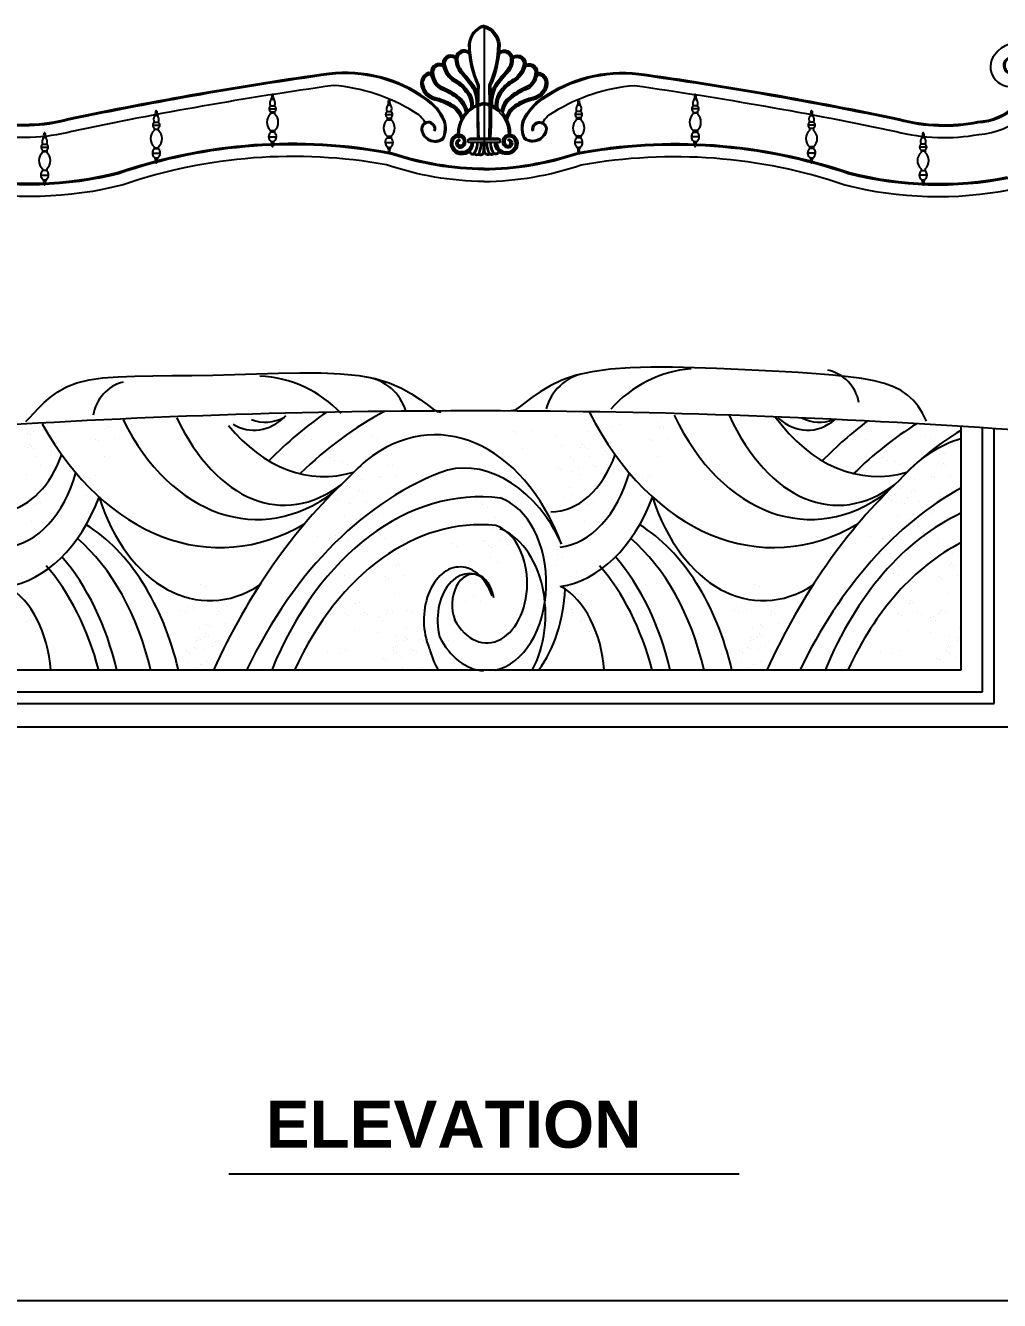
# Model space of a CAD drawing. Header units: inches. Extents: x 6.7 to 49.2, y 11 to 35.8.
# Drawn here: x 46.295 to 47.953, y 26.101 to 28.272 of the extents above; entities that cross this region are included whole.
import ezdxf

# ---------------------------------------------------------------- set-up
doc = ezdxf.new("R2010")
doc.units = ezdxf.units.IN
doc.header["$MEASUREMENT"] = 0
for name, color, linetype in [('02', 2, 'Continuous'), ('1', 1, 'Continuous'), ('4', 4, 'Continuous')]:
    doc.layers.add(name, color=color, linetype=linetype)
doc.styles.add('HT', font='swisseb.ttf')

msp = doc.modelspace()

# ---------------------------------------------------------------- linework, layer by layer
at = {"layer": '02'}
for p, q in [((47.116, 28.2185), (47.116, 28.2185)), ((46.7092, 28.13), (46.7212, 28.13)), ((46.7117, 28.1352), (46.7188, 28.1352)), ((46.7117, 28.1248), (46.7188, 28.1248)), ((46.7117, 28.1248), (46.7117, 28.1211)), ((46.7117, 28.1229), (46.7188, 28.1229)), ((46.7188, 28.1248), (46.7188, 28.1211)), ((46.9076, 28.1202), (46.9197, 28.1202)), ((46.9101, 28.1254), (46.9172, 28.1254)), ((47.2424, 28.1202), (47.2303, 28.1202)), ((47.2399, 28.1254), (47.2328, 28.1254)), ((47.2402, 28.1228), (47.2402, 28.1228)), ((47.2429, 28.1272), (47.2429, 28.1272)), ((47.4408, 28.13), (47.4288, 28.13)), ((47.4383, 28.1352), (47.4312, 28.1352)), ((47.4312, 28.1248), (47.4312, 28.1211)), ((47.4383, 28.1232), (47.4312, 28.1232)), ((47.4383, 28.1225), (47.4312, 28.1225)), ((47.4383, 28.1248), (47.4383, 28.1211)), ((46.5112, 28.1022), (46.5233, 28.1022)), ((46.5137, 28.1074), (46.5208, 28.1074)), ((46.5137, 28.097), (46.5137, 28.0933)), ((46.5208, 28.097), (46.5208, 28.0933)), ((46.9101, 28.115), (46.9101, 28.1113)), ((46.9101, 28.1138), (46.9172, 28.1138)), ((46.9101, 28.1112), (46.9172, 28.1112)), ((46.9172, 28.115), (46.9172, 28.1113)), ((46.9174, 28.1119), (46.9174, 28.1119)), ((47.2272, 28.1019), (47.2272, 28.1019)), ((47.2328, 28.115), (47.2328, 28.1113)), ((47.2399, 28.1145), (47.2328, 28.1145)), ((47.2399, 28.1126), (47.2328, 28.1126)), ((47.2399, 28.115), (47.2399, 28.1113)), ((47.6388, 28.1022), (47.6267, 28.1022)), ((47.6363, 28.1074), (47.6292, 28.1074)), ((47.6292, 28.097), (47.6292, 28.0933)), ((47.6363, 28.0963), (47.6292, 28.0963)), ((47.6363, 28.097), (47.6363, 28.0933)), ((46.3238, 28.0893), (46.3238, 28.0893)), ((46.5137, 28.0953), (46.5208, 28.0953)), ((46.7086, 28.0822), (46.7219, 28.0822)), ((46.7117, 28.0932), (46.7188, 28.0932)), ((46.7117, 28.0932), (46.7117, 28.0897)), ((46.7117, 28.0909), (46.7188, 28.0909)), ((46.7188, 28.0932), (46.7188, 28.0897)), ((46.9101, 28.0834), (46.9101, 28.0798)), ((46.9101, 28.0834), (46.9172, 28.0834)), ((46.9101, 28.0805), (46.9172, 28.0805)), ((46.9172, 28.0834), (46.9172, 28.0798)), ((46.9191, 28.0924), (46.9191, 28.0924)), ((47.0515, 28.08), (47.0481, 28.0775)), ((47.0515, 28.08), (47.0993, 28.08)), ((47.0951, 28.085), (47.0951, 28.085)), ((47.0993, 28.08), (47.1027, 28.0775)), ((47.1153, 28.0819), (47.1153, 28.0819)), ((47.1265, 28.0865), (47.1265, 28.0865)), ((47.2399, 28.0834), (47.2328, 28.0834)), ((47.2328, 28.0834), (47.2328, 28.0798)), ((47.2399, 28.0805), (47.2328, 28.0805)), ((47.2363, 28.0863), (47.2363, 28.0863)), ((47.2379, 28.0759), (47.2379, 28.0759)), ((47.2399, 28.0834), (47.2399, 28.0798)), ((47.4414, 28.0822), (47.4281, 28.0822)), ((47.4312, 28.0932), (47.4312, 28.0897)), ((47.4383, 28.0932), (47.4312, 28.0932)), ((47.4383, 28.0897), (47.4312, 28.0897)), ((47.4383, 28.0932), (47.4383, 28.0897)), ((46.3213, 28.0647), (46.3334, 28.0647)), ((46.3238, 28.0699), (46.3309, 28.0699)), ((46.3238, 28.0595), (46.3238, 28.0558)), ((46.3238, 28.0583), (46.3309, 28.0583)), ((46.3238, 28.0571), (46.3309, 28.0571)), ((46.3309, 28.0595), (46.3309, 28.0558)), ((46.3346, 28.0632), (46.3346, 28.0632)), ((46.5106, 28.0544), (46.5239, 28.0544)), ((46.5137, 28.0654), (46.5137, 28.0618)), ((46.5137, 28.0637), (46.5208, 28.0637)), ((46.5137, 28.0625), (46.5208, 28.0625)), ((46.5208, 28.0654), (46.5208, 28.0618)), ((46.907, 28.0724), (46.9203, 28.0724)), ((47.1027, 28.0724), (47.0481, 28.0724)), ((47.1112, 28.0541), (47.1112, 28.0541)), ((47.243, 28.0724), (47.2297, 28.0724)), ((47.6394, 28.0544), (47.6261, 28.0544)), ((47.6292, 28.0654), (47.6292, 28.0618)), ((47.6363, 28.0654), (47.6292, 28.0654)), ((47.6363, 28.0625), (47.6292, 28.0625)), ((47.6363, 28.0654), (47.6363, 28.0618)), ((47.8287, 28.0647), (47.8166, 28.0647)), ((47.8262, 28.0699), (47.8191, 28.0699)), ((47.8191, 28.0595), (47.8191, 28.0558)), ((47.8262, 28.0588), (47.8191, 28.0588)), ((47.8262, 28.0576), (47.8191, 28.0576)), ((47.8262, 28.0595), (47.8262, 28.0558)), ((46.32, 28.0294), (46.32, 28.0294)), ((46.3207, 28.0169), (46.334, 28.0169)), ((46.3238, 28.0279), (46.3238, 28.0243)), ((46.3238, 28.0255), (46.3309, 28.0255)), ((46.3309, 28.0279), (46.3309, 28.0243)), ((47.8293, 28.0169), (47.816, 28.0169)), ((47.8191, 28.0279), (47.8191, 28.0243)), ((47.8262, 28.0243), (47.8191, 28.0243)), ((47.8262, 28.0279), (47.8262, 28.0243)), ((46.7527, 27.6043), (46.7527, 27.6043)), ((46.7656, 27.598), (46.7656, 27.598)), ((46.773, 27.6012), (46.773, 27.6012)), ((46.7841, 27.6058), (46.7841, 27.6058)), ((46.797, 27.5995), (46.797, 27.5995)), ((47.3781, 27.6061), (47.3781, 27.6061)), ((46.2962, 27.5861), (46.2962, 27.5861)), ((46.298, 27.5772), (46.298, 27.5772)), ((46.3091, 27.5798), (46.3091, 27.5798)), ((46.3095, 27.5924), (46.3095, 27.5924)), ((46.3179, 27.5879), (46.3179, 27.5879)), ((46.3251, 27.5816), (46.3251, 27.5816)), ((46.3316, 27.5917), (46.3316, 27.5917)), ((46.3518, 27.5885), (46.3518, 27.5885)), ((46.363, 27.5932), (46.363, 27.5932)), ((46.4314, 27.5854), (46.4314, 27.5854)), ((46.4341, 27.5898), (46.4341, 27.5898)), ((46.4379, 27.5866), (46.4379, 27.5866)), ((46.7858, 27.5949), (46.7858, 27.5949)), ((47.1259, 27.5803), (47.1259, 27.5803)), ((47.1303, 27.5774), (47.1303, 27.5774)), ((47.1574, 27.5818), (47.1574, 27.5818)), ((47.2511, 27.5798), (47.2511, 27.5798)), ((47.2939, 27.5885), (47.2939, 27.5885)), ((47.305, 27.5932), (47.305, 27.5932)), ((47.3734, 27.5854), (47.3734, 27.5854)), ((47.3761, 27.5898), (47.3761, 27.5898)), ((47.3799, 27.5866), (47.3799, 27.5866)), ((47.887, 27.5892), (47.887, 27.1739)), ((47.9237, 27.1374), (47.9237, 27.5868)), ((46.2982, 27.5538), (46.2982, 27.5538)), ((46.3009, 27.5582), (46.3009, 27.5582)), ((46.3029, 27.5745), (46.3029, 27.5745)), ((46.3047, 27.555), (46.3047, 27.555)), ((46.3416, 27.5619), (46.3416, 27.5619)), ((46.3477, 27.5608), (46.3477, 27.5608)), ((46.414, 27.5674), (46.414, 27.5674)), ((46.4184, 27.5646), (46.4184, 27.5646)), ((46.4455, 27.5689), (46.4455, 27.5689)), ((46.7688, 27.5734), (46.7688, 27.5734)), ((46.7817, 27.5671), (46.7817, 27.5671)), ((46.8853, 27.5734), (46.8853, 27.5734)), ((46.8937, 27.569), (46.8937, 27.569)), ((47.1994, 27.574), (47.1994, 27.574)), ((47.207, 27.5563), (47.207, 27.5563)), ((47.2402, 27.5538), (47.2402, 27.5538)), ((47.2429, 27.5582), (47.2429, 27.5582)), ((47.2467, 27.555), (47.2467, 27.555)), ((47.2836, 27.5619), (47.2836, 27.5619)), ((47.2898, 27.5608), (47.2898, 27.5608)), ((47.3561, 27.5674), (47.3561, 27.5674)), ((47.3604, 27.5646), (47.3604, 27.5646)), ((47.3875, 27.5689), (47.3875, 27.5689)), ((47.7109, 27.5734), (47.7109, 27.5734)), ((47.7238, 27.5671), (47.7238, 27.5671)), ((47.8274, 27.5734), (47.8274, 27.5734)), ((47.8358, 27.569), (47.8358, 27.569)), ((46.3088, 27.5512), (46.3088, 27.5512)), ((46.3122, 27.5373), (46.3122, 27.5373)), ((46.3368, 27.5412), (46.3368, 27.5412)), ((46.3396, 27.5456), (46.3396, 27.5456)), ((46.3433, 27.5424), (46.3433, 27.5424)), ((46.4291, 27.5385), (46.4291, 27.5385)), ((46.8123, 27.5355), (46.8123, 27.5355)), ((46.9174, 27.5429), (46.9174, 27.5429)), ((47.141, 27.5514), (47.141, 27.5514)), ((47.2229, 27.5358), (47.2229, 27.5358)), ((47.2272, 27.5329), (47.2272, 27.5329)), ((47.2508, 27.5512), (47.2508, 27.5512)), ((47.2543, 27.5373), (47.2543, 27.5373)), ((47.2789, 27.5412), (47.2789, 27.5412)), ((47.2816, 27.5456), (47.2816, 27.5456)), ((47.2854, 27.5424), (47.2854, 27.5424)), ((47.3712, 27.5385), (47.3712, 27.5385)), ((47.7543, 27.5355), (47.7543, 27.5355)), ((47.8594, 27.5429), (47.8594, 27.5429)), ((46.3195, 27.5232), (46.3195, 27.5232)), ((46.3509, 27.5247), (46.3509, 27.5247)), ((46.8207, 27.531), (46.8207, 27.531)), ((46.8338, 27.5291), (46.8338, 27.5291)), ((46.8422, 27.5247), (46.8422, 27.5247)), ((46.9126, 27.5222), (46.9126, 27.5222)), ((46.9191, 27.5234), (46.9191, 27.5234)), ((47.0951, 27.516), (47.0951, 27.516)), ((47.1153, 27.5129), (47.1153, 27.5129)), ((47.1265, 27.5175), (47.1265, 27.5175)), ((47.2015, 27.5167), (47.2015, 27.5167)), ((47.2049, 27.5158), (47.2049, 27.5158)), ((47.2251, 27.5126), (47.2251, 27.5126)), ((47.2363, 27.5173), (47.2363, 27.5173)), ((47.2615, 27.5232), (47.2615, 27.5232)), ((47.2659, 27.5203), (47.2659, 27.5203)), ((47.2929, 27.5247), (47.2929, 27.5247)), ((47.7627, 27.531), (47.7627, 27.531)), ((47.7758, 27.5291), (47.7758, 27.5291)), ((47.7842, 27.5247), (47.7842, 27.5247)), ((47.8547, 27.5222), (47.8547, 27.5222)), ((47.8574, 27.5266), (47.8574, 27.5266)), ((47.8612, 27.5234), (47.8612, 27.5234)), ((46.2959, 27.5069), (46.2959, 27.5069)), ((46.3346, 27.4943), (46.3346, 27.4943)), ((46.3832, 27.5032), (46.3832, 27.5032)), ((46.4034, 27.5), (46.4034, 27.5)), ((46.4146, 27.5047), (46.4146, 27.5047)), ((46.8423, 27.4887), (46.8423, 27.4887)), ((46.8443, 27.505), (46.8443, 27.505)), ((46.8658, 27.4986), (46.8658, 27.4986)), ((46.8953, 27.5042), (46.8953, 27.5042)), ((46.8996, 27.5013), (46.8996, 27.5013)), ((46.9267, 27.5057), (46.9267, 27.5057)), ((47.2379, 27.5069), (47.2379, 27.5069)), ((47.2766, 27.4943), (47.2766, 27.4943)), ((47.3252, 27.5032), (47.3252, 27.5032)), ((47.3454, 27.5), (47.3454, 27.5)), ((47.3566, 27.5047), (47.3566, 27.5047)), ((47.7844, 27.4887), (47.7844, 27.4887)), ((47.7864, 27.505), (47.7864, 27.505)), ((47.8079, 27.4986), (47.8079, 27.4986)), ((47.8373, 27.5042), (47.8373, 27.5042)), ((47.8417, 27.5013), (47.8417, 27.5013)), ((47.8688, 27.5057), (47.8688, 27.5057)), ((46.3993, 27.4723), (46.3993, 27.4723)), ((46.8396, 27.4842), (46.8396, 27.4842)), ((46.8461, 27.4855), (46.8461, 27.4855)), ((46.8537, 27.4678), (46.8537, 27.4678)), ((46.8611, 27.4779), (46.8611, 27.4779)), ((46.8638, 27.4823), (46.8638, 27.4823)), ((46.8676, 27.4791), (46.8676, 27.4791)), ((46.9104, 27.4753), (46.9104, 27.4753)), ((47.1112, 27.4851), (47.1112, 27.4851)), ((47.2122, 27.4684), (47.2122, 27.4684)), ((47.221, 27.4849), (47.221, 27.4849)), ((47.2234, 27.4731), (47.2234, 27.4731)), ((47.3413, 27.4723), (47.3413, 27.4723)), ((47.7816, 27.4842), (47.7816, 27.4842)), ((47.7881, 27.4855), (47.7881, 27.4855)), ((47.7957, 27.4678), (47.7957, 27.4678)), ((47.8031, 27.4779), (47.8031, 27.4779)), ((47.8058, 27.4823), (47.8058, 27.4823)), ((47.8096, 27.4791), (47.8096, 27.4791)), ((47.8524, 27.4753), (47.8524, 27.4753)), ((46.3089, 27.4557), (46.3089, 27.4557)), ((46.32, 27.4604), (46.32, 27.4604)), ((46.8223, 27.4663), (46.8223, 27.4663)), ((46.8266, 27.4634), (46.8266, 27.4634)), ((46.8437, 27.4599), (46.8437, 27.4599)), ((46.8481, 27.4571), (46.8481, 27.4571)), ((46.8752, 27.4614), (46.8752, 27.4614)), ((47.0619, 27.4644), (47.0619, 27.4644)), ((47.0703, 27.46), (47.0703, 27.46)), ((47.0732, 27.4555), (47.0732, 27.4555)), ((47.0816, 27.4511), (47.0816, 27.4511)), ((47.2307, 27.4589), (47.2307, 27.4589)), ((47.2509, 27.4557), (47.2509, 27.4557)), ((47.2621, 27.4604), (47.2621, 27.4604)), ((47.7643, 27.4663), (47.7643, 27.4663)), ((47.7686, 27.4634), (47.7686, 27.4634)), ((47.7858, 27.4599), (47.7858, 27.4599)), ((47.7901, 27.4571), (47.7901, 27.4571)), ((47.8172, 27.4614), (47.8172, 27.4614)), ((46.3048, 27.428), (46.3048, 27.428)), ((46.8373, 27.4373), (46.8373, 27.4373)), ((46.8588, 27.431), (46.8588, 27.431)), ((46.8644, 27.4399), (46.8644, 27.4399)), ((46.8847, 27.4368), (46.8847, 27.4368)), ((46.8959, 27.4414), (46.8959, 27.4414)), ((47.094, 27.4339), (47.094, 27.4339)), ((47.1053, 27.425), (47.1053, 27.425)), ((47.2081, 27.4406), (47.2081, 27.4406)), ((47.2468, 27.428), (47.2468, 27.428)), ((47.7794, 27.4373), (47.7794, 27.4373)), ((47.8009, 27.431), (47.8009, 27.431)), ((47.8065, 27.4399), (47.8065, 27.4399)), ((47.8267, 27.4368), (47.8267, 27.4368)), ((47.8379, 27.4414), (47.8379, 27.4414)), ((46.7914, 27.402), (46.7914, 27.402)), ((46.8228, 27.4035), (46.8228, 27.4035)), ((46.8806, 27.409), (46.8806, 27.409)), ((46.8982, 27.4027), (46.8982, 27.4027)), ((47.0892, 27.4132), (47.0892, 27.4132)), ((47.092, 27.4177), (47.092, 27.4177)), ((47.0957, 27.4145), (47.0957, 27.4145)), ((47.1005, 27.4043), (47.1005, 27.4043)), ((47.1032, 27.4087), (47.1032, 27.4087)), ((47.107, 27.4056), (47.107, 27.4056)), ((47.7334, 27.402), (47.7334, 27.402)), ((47.7648, 27.4035), (47.7648, 27.4035)), ((47.8226, 27.409), (47.8226, 27.409)), ((47.8402, 27.4027), (47.8402, 27.4027)), ((46.8116, 27.3988), (46.8116, 27.3988)), ((46.8129, 27.3957), (46.8129, 27.3957)), ((46.8331, 27.3925), (46.8331, 27.3925)), ((46.8443, 27.3972), (46.8443, 27.3972)), ((46.9066, 27.3982), (46.9066, 27.3982)), ((47.0193, 27.3893), (47.0193, 27.3893)), ((47.0277, 27.3848), (47.0277, 27.3848)), ((47.0719, 27.3952), (47.0719, 27.3952)), ((47.0762, 27.3924), (47.0762, 27.3924)), ((47.0832, 27.3863), (47.0832, 27.3863)), ((47.0875, 27.3835), (47.0875, 27.3835)), ((47.1033, 27.3968), (47.1033, 27.3968)), ((47.1146, 27.3879), (47.1146, 27.3879)), ((47.1806, 27.3832), (47.1806, 27.3832)), ((47.2009, 27.38), (47.2009, 27.38)), ((47.7537, 27.3988), (47.7537, 27.3988)), ((47.7549, 27.3957), (47.7549, 27.3957)), ((47.7751, 27.3925), (47.7751, 27.3925)), ((47.7863, 27.3972), (47.7863, 27.3972)), ((47.8486, 27.3982), (47.8486, 27.3982)), ((46.8075, 27.3711), (46.8075, 27.3711)), ((46.829, 27.3648), (46.829, 27.3648)), ((46.9303, 27.3722), (46.9303, 27.3722)), ((47.0514, 27.3587), (47.0514, 27.3587)), ((47.087, 27.3663), (47.087, 27.3663)), ((47.2, 27.3711), (47.2, 27.3711)), ((47.2084, 27.3666), (47.2084, 27.3666)), ((47.7495, 27.3711), (47.7495, 27.3711)), ((47.771, 27.3648), (47.771, 27.3648)), ((47.8723, 27.3722), (47.8723, 27.3722)), ((46.8295, 27.3394), (46.8295, 27.3394)), ((46.9255, 27.3515), (46.9255, 27.3515)), ((46.9283, 27.3559), (46.9283, 27.3559)), ((46.932, 27.3527), (46.932, 27.3527)), ((47.0466, 27.338), (47.0466, 27.338)), ((47.0531, 27.3393), (47.0531, 27.3393)), ((47.0983, 27.3574), (47.0983, 27.3574)), ((47.1968, 27.3523), (47.1968, 27.3523)), ((47.2321, 27.3405), (47.2321, 27.3405)), ((47.7715, 27.3394), (47.7715, 27.3394)), ((47.8676, 27.3515), (47.8676, 27.3515)), ((47.8703, 27.3559), (47.8703, 27.3559)), ((47.8741, 27.3527), (47.8741, 27.3527)), ((46.5931, 27.3205), (46.5931, 27.3205)), ((46.6015, 27.316), (46.6015, 27.316)), ((46.8379, 27.335), (46.8379, 27.335)), ((46.9082, 27.3335), (46.9082, 27.3335)), ((46.9125, 27.3306), (46.9125, 27.3306)), ((46.9396, 27.335), (46.9396, 27.335)), ((47.0293, 27.32), (47.0293, 27.32)), ((47.0336, 27.3172), (47.0336, 27.3172)), ((47.0411, 27.331), (47.0411, 27.331)), ((47.0523, 27.3221), (47.0523, 27.3221)), ((47.0607, 27.3216), (47.0607, 27.3216)), ((47.0613, 27.3278), (47.0613, 27.3278)), ((47.0725, 27.3325), (47.0725, 27.3325)), ((47.0725, 27.3189), (47.0725, 27.3189)), ((47.0837, 27.3236), (47.0837, 27.3236)), ((47.2149, 27.3153), (47.2149, 27.3153)), ((47.2273, 27.3198), (47.2273, 27.3198)), ((47.23, 27.3243), (47.23, 27.3243)), ((47.2338, 27.3211), (47.2338, 27.3211)), ((47.5352, 27.3205), (47.5352, 27.3205)), ((47.5436, 27.316), (47.5436, 27.316)), ((47.7799, 27.335), (47.7799, 27.335)), ((47.8502, 27.3335), (47.8502, 27.3335)), ((47.8546, 27.3306), (47.8546, 27.3306)), ((47.8816, 27.335), (47.8816, 27.335)), ((46.2994, 27.3034), (46.2994, 27.3034)), ((46.8615, 27.3089), (46.8615, 27.3089)), ((46.9233, 27.3046), (46.9233, 27.3046)), ((47.0572, 27.3001), (47.0572, 27.3001)), ((47.2101, 27.2945), (47.2101, 27.2945)), ((47.2129, 27.3078), (47.2129, 27.3078)), ((47.2143, 27.299), (47.2143, 27.299)), ((47.2166, 27.2958), (47.2166, 27.2958)), ((47.2213, 27.3034), (47.2213, 27.3034)), ((47.2414, 27.3034), (47.2414, 27.3034)), ((47.8036, 27.3089), (47.8036, 27.3089)), ((47.8653, 27.3046), (47.8653, 27.3046)), ((46.3029, 27.2773), (46.3029, 27.2773)), ((46.5587, 27.2762), (46.5587, 27.2762)), ((46.5671, 27.2717), (46.5671, 27.2717)), ((46.5716, 27.2825), (46.5716, 27.2825)), ((46.58, 27.2781), (46.58, 27.2781)), ((46.6232, 27.2737), (46.6232, 27.2737)), ((46.6252, 27.29), (46.6252, 27.29)), ((46.8568, 27.2882), (46.8568, 27.2882)), ((46.8633, 27.2894), (46.8633, 27.2894)), ((46.8709, 27.2717), (46.8709, 27.2717)), ((46.9111, 27.2762), (46.9111, 27.2762)), ((46.9195, 27.2717), (46.9195, 27.2717)), ((46.9455, 27.2762), (46.9455, 27.2762)), ((46.9539, 27.2717), (46.9539, 27.2717)), ((47.0444, 27.2911), (47.0444, 27.2911)), ((47.0684, 27.2912), (47.0684, 27.2912)), ((47.2242, 27.2781), (47.2242, 27.2781)), ((47.2251, 27.2729), (47.2251, 27.2729)), ((47.2449, 27.2773), (47.2449, 27.2773)), ((47.5008, 27.2762), (47.5008, 27.2762)), ((47.5092, 27.2717), (47.5092, 27.2717)), ((47.5137, 27.2825), (47.5137, 27.2825)), ((47.5221, 27.2781), (47.5221, 27.2781)), ((47.5652, 27.2737), (47.5652, 27.2737)), ((47.5672, 27.29), (47.5672, 27.29)), ((47.7988, 27.2882), (47.7988, 27.2882)), ((47.8016, 27.2926), (47.8016, 27.2926)), ((47.8053, 27.2894), (47.8053, 27.2894)), ((47.8129, 27.2717), (47.8129, 27.2717)), ((47.8531, 27.2762), (47.8531, 27.2762)), ((47.8615, 27.2717), (47.8615, 27.2717)), ((47.8875, 27.2762), (47.8875, 27.2762)), ((46.2982, 27.2566), (46.2982, 27.2566)), ((46.3009, 27.261), (46.3009, 27.261)), ((46.3047, 27.2578), (46.3047, 27.2578)), ((46.6031, 27.2513), (46.6031, 27.2513)), ((46.6204, 27.2692), (46.6204, 27.2692)), ((46.6269, 27.2705), (46.6269, 27.2705)), ((46.6345, 27.2528), (46.6345, 27.2528)), ((46.8394, 27.2702), (46.8394, 27.2702)), ((46.8438, 27.2674), (46.8438, 27.2674)), ((46.8773, 27.2692), (46.8773, 27.2692)), ((46.8939, 27.2636), (46.8939, 27.2636)), ((46.8976, 27.266), (46.8976, 27.266)), ((46.9023, 27.2591), (46.9023, 27.2591)), ((46.9087, 27.2707), (46.9087, 27.2707)), ((46.9984, 27.2558), (46.9984, 27.2558)), ((47.0186, 27.2526), (47.0186, 27.2526)), ((47.0298, 27.2573), (47.0298, 27.2573)), ((47.2402, 27.2566), (47.2402, 27.2566)), ((47.2429, 27.261), (47.2429, 27.261)), ((47.2467, 27.2578), (47.2467, 27.2578)), ((47.5457, 27.252), (47.5457, 27.252)), ((47.5625, 27.2692), (47.5625, 27.2692)), ((47.569, 27.2705), (47.569, 27.2705)), ((47.5766, 27.2528), (47.5766, 27.2528)), ((47.7815, 27.2702), (47.7815, 27.2702)), ((47.7858, 27.2674), (47.7858, 27.2674)), ((47.8194, 27.2692), (47.8194, 27.2692)), ((47.8359, 27.2636), (47.8359, 27.2636)), ((47.8396, 27.266), (47.8396, 27.266)), ((47.8443, 27.2591), (47.8443, 27.2591)), ((47.8508, 27.2707), (47.8508, 27.2707)), ((46.3122, 27.2401), (46.3122, 27.2401)), ((46.5888, 27.2294), (46.5888, 27.2294)), ((46.5908, 27.2457), (46.5908, 27.2457)), ((46.5989, 27.2313), (46.5989, 27.2313)), ((46.6017, 27.2357), (46.6017, 27.2357)), ((46.6055, 27.2325), (46.6055, 27.2325)), ((46.6074, 27.2484), (46.6074, 27.2484)), ((46.8545, 27.2413), (46.8545, 27.2413)), ((46.8935, 27.2383), (46.8935, 27.2383)), ((46.926, 27.2331), (46.926, 27.2331)), ((46.9412, 27.2294), (46.9412, 27.2294)), ((46.9432, 27.2457), (46.9432, 27.2457)), ((46.9755, 27.2294), (46.9755, 27.2294)), ((46.9775, 27.2457), (46.9775, 27.2457)), ((47.2079, 27.2476), (47.2079, 27.2476)), ((47.2105, 27.2391), (47.2105, 27.2391)), ((47.2543, 27.2401), (47.2543, 27.2401)), ((47.5308, 27.2294), (47.5308, 27.2294)), ((47.5328, 27.2457), (47.5328, 27.2457)), ((47.541, 27.2313), (47.541, 27.2313)), ((47.5437, 27.2357), (47.5437, 27.2357)), ((47.5475, 27.2325), (47.5475, 27.2325)), ((47.5495, 27.2484), (47.5495, 27.2484)), ((47.7966, 27.2413), (47.7966, 27.2413)), ((47.8355, 27.2383), (47.8355, 27.2383)), ((47.868, 27.2331), (47.868, 27.2331)), ((47.8832, 27.2294), (47.8832, 27.2294)), ((47.8852, 27.2457), (47.8852, 27.2457)), ((46.5687, 27.207), (46.5687, 27.207)), ((46.5816, 27.2133), (46.5816, 27.2133)), ((46.5859, 27.2104), (46.5859, 27.2104)), ((46.5861, 27.225), (46.5861, 27.225)), ((46.5926, 27.2262), (46.5926, 27.2262)), ((46.6001, 27.2085), (46.6001, 27.2085)), ((46.613, 27.2148), (46.613, 27.2148)), ((46.6182, 27.2223), (46.6182, 27.2223)), ((46.8086, 27.206), (46.8086, 27.206)), ((46.84, 27.2075), (46.84, 27.2075)), ((46.9211, 27.207), (46.9211, 27.207)), ((46.9212, 27.2123), (46.9212, 27.2123)), ((46.924, 27.2168), (46.924, 27.2168)), ((46.9277, 27.2136), (46.9277, 27.2136)), ((46.9384, 27.225), (46.9384, 27.225)), ((46.9449, 27.2262), (46.9449, 27.2262)), ((46.9525, 27.2085), (46.9525, 27.2085)), ((46.9555, 27.207), (46.9555, 27.207)), ((46.967, 27.2256), (46.967, 27.2256)), ((46.9728, 27.225), (46.9728, 27.225)), ((46.9754, 27.2212), (46.9754, 27.2212)), ((46.9793, 27.2262), (46.9793, 27.2262)), ((46.9869, 27.2085), (46.9869, 27.2085)), ((47.0145, 27.2249), (47.0145, 27.2249)), ((47.5108, 27.207), (47.5108, 27.207)), ((47.5237, 27.2133), (47.5237, 27.2133)), ((47.528, 27.2104), (47.528, 27.2104)), ((47.5281, 27.225), (47.5281, 27.225)), ((47.5346, 27.2262), (47.5346, 27.2262)), ((47.5422, 27.2085), (47.5422, 27.2085)), ((47.5551, 27.2148), (47.5551, 27.2148)), ((47.5602, 27.2223), (47.5602, 27.2223)), ((47.7506, 27.206), (47.7506, 27.206)), ((47.782, 27.2075), (47.782, 27.2075)), ((47.8631, 27.207), (47.8631, 27.207)), ((47.8633, 27.2123), (47.8633, 27.2123)), ((47.866, 27.2168), (47.866, 27.2168)), ((47.8698, 27.2136), (47.8698, 27.2136)), ((47.8804, 27.225), (47.8804, 27.225)), ((47.8869, 27.2262), (47.8869, 27.2262)), ((46.5722, 27.187), (46.5722, 27.187)), ((46.5731, 27.2041), (46.5731, 27.2041)), ((46.5967, 27.1844), (46.5967, 27.1844)), ((46.6037, 27.1885), (46.6037, 27.1885)), ((46.8288, 27.2028), (46.8288, 27.2028)), ((46.9039, 27.1943), (46.9039, 27.1943)), ((46.9082, 27.1915), (46.9082, 27.1915)), ((46.9254, 27.2041), (46.9254, 27.2041)), ((46.9353, 27.1959), (46.9353, 27.1959)), ((46.9598, 27.2041), (46.9598, 27.2041)), ((46.999, 27.1951), (46.999, 27.1951)), ((47.5143, 27.187), (47.5143, 27.187)), ((47.5151, 27.2041), (47.5151, 27.2041)), ((47.5457, 27.1885), (47.5457, 27.1885)), ((47.7708, 27.2028), (47.7708, 27.2028)), ((47.8459, 27.1943), (47.8459, 27.1943)), ((47.8503, 27.1915), (47.8503, 27.1915)), ((47.8674, 27.2041), (47.8674, 27.2041)), ((47.8773, 27.1959), (47.8773, 27.1959)), ((47.887, 27.1739), (46.263, 27.1741)), ((46.5838, 27.1781), (46.5838, 27.1781)), ((46.5925, 27.1838), (46.5925, 27.1838)), ((46.8247, 27.175), (46.8247, 27.175)), ((46.9362, 27.1781), (46.9362, 27.1781)), ((46.9706, 27.1781), (46.9706, 27.1781)), ((46.9943, 27.1744), (46.9943, 27.1744)), ((46.997, 27.1788), (46.997, 27.1788)), ((47.0008, 27.1756), (47.0008, 27.1756)), ((47.5258, 27.1781), (47.5258, 27.1781)), ((47.5345, 27.1838), (47.5345, 27.1838)), ((47.7667, 27.175), (47.7667, 27.175)), ((47.8782, 27.1739), (47.8782, 27.1739)), ((46.2263, 27.1374), (47.9237, 27.1374)), ((46.6407, 26.3162), (47.5093, 26.3162))]:
    msp.add_line(p, q, dxfattribs=at)
for points in [[(47.0754, 28.2719, 0.321834), (47.049, 28.2395, 0.104058), (47.0643, 28.1696, 0.01906), (47.0643, 28.08)], [(47.0754, 28.2698, 0.316969), (47.0509, 28.2394, 0.104631), (47.0663, 28.1699, 0.019175), (47.0663, 28.08, 0.019159)], [(47.0754, 28.2719, -0.321834), (47.1019, 28.2395, -0.104058), (47.0865, 28.1696, -0.01906), (47.0865, 28.08)], [(47.0754, 28.2698, -0.316969), (47.0999, 28.2394, -0.104631), (47.0845, 28.1699, -0.019175), (47.0845, 28.08, -0.019159)], [(47.0754, 28.2685, -0.313404), (47.0986, 28.2394, -0.105017), (47.0832, 28.1702, -0.019252), (47.0832, 28.08, -0.019225)], [(47.0498, 28.227, 0.584196), (47.0264, 28.2168, 0.19936), (47.0351, 28.1915, -0.045853), (47.0564, 28.1643, -0.123926), (47.0618, 28.1361)], [(47.0451, 28.2273, 0.453761), (47.029, 28.2165, 0.198183), (47.037, 28.1932, -0.045787), (47.0586, 28.1657, -0.088983), (47.0638, 28.1507, -0.129825)], [(47.0498, 28.2236, 0.583035), (47.0303, 28.2164, 0.197416), (47.038, 28.1941, -0.045693), (47.0597, 28.1664, -0.062893), (47.0639, 28.1582, -0.229642)], [(47.101, 28.2236, -0.583035), (47.1205, 28.2164, -0.197416), (47.1128, 28.1941, 0.045693), (47.0911, 28.1664, 0.062893), (47.0869, 28.1582, 0.229642)], [(47.1057, 28.2273, -0.453761), (47.1218, 28.2165, -0.198183), (47.1138, 28.1932, 0.045787), (47.0922, 28.1657, 0.088983), (47.0871, 28.1507, 0.129825)], [(47.101, 28.227, -0.584196), (47.1244, 28.2168, -0.19936), (47.1157, 28.1915, 0.045853), (47.0944, 28.1643, 0.123926), (47.089, 28.1361)], [(46.9904, 28.0929, 1.128329), (46.9698, 28.0956, 0.591946), (47.0052, 28.0803, 0.177266), (47.0067, 28.1094, 0.137366), (46.9754, 28.1462, 0.18565), (46.8119, 28.1884, 0.01702), (46.3685, 28.111, -0.114182), (46.2339, 28.1064, -0.351273), (46.1378, 28.1923, -0.733847), (46.1887, 28.2112, -1.630344), (46.1606, 28.2112)], [(47.0045, 28.2057, 0.660154), (46.9854, 28.188, 0.286671), (47.0046, 28.1624, -0.079442), (47.0293, 28.1475, -0.211081), (47.0434, 28.1224)], [(47.0007, 28.2047, 0.521172), (46.988, 28.1884, 0.289387), (47.0055, 28.1649, -0.079247), (47.0309, 28.1496, -0.211534), (47.0454, 28.1245, -0.229325)], [(47.0268, 28.2187, 0.713674), (47.0051, 28.203, 0.197862), (47.0241, 28.1763, -0.125726), (47.0439, 28.1591, -0.227303), (47.0521, 28.1304)], [(47.0217, 28.2187, 0.567914), (47.0076, 28.2036, 0.197377), (47.0254, 28.1786, -0.124362), (47.0459, 28.1607, -0.218414), (47.0548, 28.1323, -0.236433)], [(47.0263, 28.2156, 0.716106), (47.0089, 28.2039, 0.197073), (47.026, 28.1797, -0.12372), (47.047, 28.1615, -0.210307), (47.0562, 28.1332, -0.235852)], [(47.1245, 28.2156, -0.716106), (47.1419, 28.2039, -0.197073), (47.1248, 28.1797, 0.12372), (47.1039, 28.1615, 0.210307), (47.0946, 28.1332, 0.235852)], [(47.1291, 28.2187, -0.567914), (47.1432, 28.2036, -0.197377), (47.1255, 28.1786, 0.124362), (47.1049, 28.1607, 0.218414), (47.0961, 28.1323, 0.236433)], [(47.124, 28.2187, -0.713674), (47.1457, 28.203, -0.197862), (47.1267, 28.1763, 0.125726), (47.1069, 28.1591, 0.227303), (47.0987, 28.1304)], [(47.1501, 28.2047, -0.521172), (47.1629, 28.1884, -0.289387), (47.1453, 28.1649, 0.079247), (47.1199, 28.1496, 0.211534), (47.1055, 28.1245, 0.229325)], [(47.1463, 28.2057, -0.660154), (47.1654, 28.188, -0.286671), (47.1463, 28.1624, 0.079442), (47.1215, 28.1475, 0.211081), (47.1074, 28.1224)], [(47.1596, 28.0929, -1.128329), (47.1802, 28.0956, -0.591946), (47.1448, 28.0803, -0.177266), (47.1433, 28.1094, -0.137366), (47.1746, 28.1462, -0.18565), (47.3381, 28.1884, -0.01702), (47.7815, 28.111, 0.114182), (47.9161, 28.1064, 0.351273), (48.0122, 28.1923, 0.733847), (47.9613, 28.2112, 1.630344), (47.9894, 28.2112)], [(46.9848, 28.1899, 0.320854), (46.9793, 28.1912, 0.406479), (46.9684, 28.1678, 0.287561), (46.9914, 28.1455, -0.079442), (47.0182, 28.1346, -0.207773), (47.0362, 28.1117)], [(46.9855, 28.1857, 0.425009), (46.9799, 28.1894, 0.40608), (46.9703, 28.1684, 0.288648), (46.9918, 28.1474, -0.079294), (47.0191, 28.1363, -0.217607), (47.0372, 28.1135)], [(46.9857, 28.1855, 0.294391), (46.9805, 28.1875, 0.405298), (46.9722, 28.1689, 0.289918), (46.9922, 28.1493, -0.079157), (47.0201, 28.138, -0.203363), (47.0385, 28.1158, -0.2322)], [(47.0053, 28.2021, 0.669599), (46.9893, 28.1887, 0.291004), (47.006, 28.1661, -0.079157), (47.0317, 28.1506, -0.203811), (47.0465, 28.1257, -0.229)], [(47.1456, 28.2021, -0.669599), (47.1616, 28.1887, -0.291004), (47.1448, 28.1661, 0.079157), (47.1191, 28.1506, 0.203811), (47.1043, 28.1257, 0.229)], [(47.1651, 28.1855, -0.294391), (47.1704, 28.1875, -0.405298), (47.1786, 28.1689, -0.289918), (47.1586, 28.1493, 0.079157), (47.1308, 28.138, 0.203363), (47.1123, 28.1158, 0.2322)], [(47.1653, 28.1857, -0.425009), (47.1709, 28.1894, -0.40608), (47.1805, 28.1684, -0.288648), (47.159, 28.1474, 0.079294), (47.1317, 28.1363, 0.217607), (47.1137, 28.1135)], [(47.166, 28.1899, -0.320854), (47.1715, 28.1912, -0.406479), (47.1824, 28.1678, -0.287561), (47.1594, 28.1455, 0.079442), (47.1327, 28.1346, 0.207773), (47.1146, 28.1117)], [(47.0532, 28.0724, -0.457237), (47.0369, 28.0565, -0.450674), (47.0221, 28.072, -0.440948), (47.0334, 28.0823, -0.6587), (47.0374, 28.0683, -1.191199), (47.034, 28.0758, 0.903651), (47.0316, 28.0778, 1.107688), (47.0395, 28.065, 0.671425), (47.0339, 28.0861, 0.449412), (47.0182, 28.0718, 0.432438), (47.0364, 28.0526, 0.454831), (47.0572, 28.0724, 0.497707)], [(47.0342, 28.0767, 1.260833), (47.0381, 28.0672, 0.665496), (47.0336, 28.0836, 0.44631), (47.0208, 28.0719, 0.441646), (47.0367, 28.0552, 0.4565), (47.0546, 28.0723, 0.4565)], [(47.0976, 28.0724, 0.457237), (47.1139, 28.0565, 0.450674), (47.1287, 28.072, 0.440948), (47.1174, 28.0823, 0.6587), (47.1134, 28.0683, 1.191199), (47.1168, 28.0758, -0.903651), (47.1192, 28.0778, -1.107688), (47.1113, 28.065, -0.671425), (47.1169, 28.0861, -0.449412), (47.1326, 28.0718, -0.432438), (47.1144, 28.0526, -0.454831), (47.0936, 28.0724, -0.497707)], [(47.1166, 28.0767, -1.260833), (47.1127, 28.0672, -0.665496), (47.1172, 28.0836, -0.44631), (47.13, 28.0719, -0.441646), (47.1141, 28.0552, -0.4565), (47.0963, 28.0723, -0.4565)], [(47.0753, 28.0263, -0.07755), (46.9173, 28.0529, 0.13035), (46.4534, 28.0194, -0.110529), (46.1832, 28.0119, -0.080668)], [(47.0502, 28.0568, 0.738976), (47.0604, 28.0555, 0.150557), (47.0647, 28.0724)], [(47.0514, 28.0579, 0.834106), (47.0592, 28.0561, 0.151311), (47.0634, 28.0723, 0.151311)], [(47.0586, 28.0533, 0.607682), (47.068, 28.0551, 0.107873), (47.0708, 28.0724)], [(47.0596, 28.0542, 0.621305), (47.0668, 28.0555, 0.108219), (47.0695, 28.0723, 0.108219)], [(47.0658, 28.0521, 0.475167), (47.0752, 28.0553, 0.05973), (47.0755, 28.0639)], [(47.0669, 28.053, 0.442863), (47.0739, 28.0556, 0.00349), (47.0744, 28.0724)], [(47.0747, 28.0263, 0.07755), (47.2327, 28.0529, -0.13035), (47.6966, 28.0194, 0.110529), (47.9668, 28.0119, 0.080733)], [(47.085, 28.0521, -0.475167), (47.0757, 28.0553, -0.05973), (47.0753, 28.0639)], [(47.084, 28.053, -0.442863), (47.0769, 28.0556, -0.00349), (47.0764, 28.0724)], [(47.0922, 28.0533, -0.607682), (47.0828, 28.0551, -0.107873), (47.08, 28.0724)], [(47.0912, 28.0542, -0.621305), (47.084, 28.0555, -0.108219), (47.0813, 28.0723, -0.108219)], [(47.1006, 28.0568, -0.738976), (47.0904, 28.0555, -0.150557), (47.0861, 28.0724)], [(47.0994, 28.0579, -0.834106), (47.0916, 28.0561, -0.151311), (47.0874, 28.0723, -0.151311)]]:
    msp.add_lwpolyline(points, format="xyb", dxfattribs=at)
for points in [[(47.0754, 28.2719), (47.0754, 28.0724)], [(47.0481, 28.0724), (47.0481, 28.0775), (47.1027, 28.0775)], [(47.0754, 28.0775), (47.0754, 28.0724)], [(47.1027, 28.0724), (47.1027, 28.0775)], [(47.8286, 27.5982), (47.8216, 27.6118), (47.8141, 27.6236), (47.8058, 27.6338), (47.7963, 27.6426), (47.7852, 27.6502), (47.7722, 27.6566), (47.757, 27.662), (47.7391, 27.6666), (47.7184, 27.6705), (47.6948, 27.6738), (47.6688, 27.6765), (47.6403, 27.6789), (47.6098, 27.6809), (47.5773, 27.6827), (47.5432, 27.6844), (47.5076, 27.686), (47.4708, 27.6876), (47.4333, 27.689), (47.3959, 27.6899), (47.3592, 27.6899), (47.3237, 27.6889), (47.2903, 27.6864), (47.2594, 27.6823), (47.2318, 27.6762), (47.2079, 27.6681), (47.1876, 27.6585), (47.1705, 27.6482), (47.1563, 27.6381), (47.1446, 27.629), (47.1351, 27.6217), (47.1276, 27.617), (47.1216, 27.6156)], [(46.295, 27.5975), (46.3018, 27.6037), (46.309, 27.6114), (46.317, 27.6203), (46.3262, 27.6297), (46.337, 27.6391), (46.3497, 27.6482), (46.3647, 27.6564), (46.3823, 27.6632), (46.4029, 27.6682), (46.4263, 27.6716), (46.4524, 27.6737), (46.4808, 27.6749), (46.5113, 27.6755), (46.5438, 27.6757), (46.5779, 27.676), (46.6135, 27.6765), (46.6504, 27.6775), (46.6878, 27.6788), (46.7252, 27.6799), (46.7619, 27.6806), (46.7974, 27.6803), (46.8309, 27.6788), (46.8619, 27.6756), (46.8897, 27.6705), (46.9139, 27.6631), (46.9345, 27.6542), (46.9519, 27.6445), (46.9665, 27.6349), (46.9784, 27.6262), (46.9881, 27.6192), (46.9958, 27.6147), (47.0019, 27.6136)]]:
    msp.add_lwpolyline(points, dxfattribs=at)
for centre, radius, start, end in [((47.041, 28.2171), 0.011, 36.6563, 170.7414), ((47.1098, 28.2171), 0.011, 112.1713, 143.3437), ((46.9955, 28.2005), 0.00654, 39.1436, 85.0548), ((47.0189, 28.2095), 0.00956, 39.5094, 73.0672), ((46.7204, 28.1395), 0.00973, 142.984, 206.0443), ((46.6964, 28.1532), 0.018, 334.337, 2.9211), ((46.7152, 28.1397), 0.00621, 65.4734, 114.5266), ((46.7152, 28.1539), 0.000826, 10.8039, 169.1961), ((46.7313, 28.1527), 0.0154, 174.655, 208.3317), ((46.7088, 28.1394), 0.0108, 337.2963, 33.6755), ((46.8948, 28.1433), 0.018, 334.337, 2.9211), ((46.9136, 28.1441), 0.000826, 10.8039, 169.1961), ((46.9298, 28.1428), 0.0154, 174.655, 208.3317), ((47.084, 28.0873), 0.0537, 99.2248, 110.1781), ((47.0668, 28.0873), 0.0537, 69.8219, 80.7752), ((47.2202, 28.1428), 0.0154, 331.6683, 5.345), ((47.2552, 28.1433), 0.018, 177.0789, 205.663), ((47.4412, 28.1394), 0.0108, 146.3245, 202.7037), ((47.4187, 28.1527), 0.0154, 331.6683, 5.345), ((47.4348, 28.1397), 0.00621, 65.4734, 114.5266), ((47.4348, 28.1539), 0.000826, 10.8039, 169.1961), ((47.4536, 28.1532), 0.018, 177.0789, 205.663), ((47.4296, 28.1395), 0.00973, 333.9557, 37.016), ((46.4984, 28.1253), 0.018, 334.337, 2.9211), ((46.5173, 28.1119), 0.00621, 65.4734, 114.5266), ((46.5173, 28.1261), 0.000826, 10.8039, 169.1961), ((46.5334, 28.1248), 0.0154, 174.655, 208.3317), ((46.7245, 28.1072), 0.019, 132.6721, 227.3279), ((46.7159, 28.13), 0.00669, 129.0652, 230.9348), ((46.7145, 28.13), 0.00669, 309.0652, 50.9348), ((46.7062, 28.1072), 0.0188, 311.9897, 48.0103), ((46.9143, 28.1202), 0.00669, 129.0652, 230.9348), ((46.9188, 28.1296), 0.00973, 142.984, 206.0443), ((46.9137, 28.1298), 0.00621, 65.4734, 114.5266), ((46.9073, 28.1295), 0.0108, 337.2963, 33.6755), ((46.913, 28.1202), 0.00669, 309.0652, 50.9348), ((47.084, 28.0873), 0.0537, 112.4331, 181.2863), ((47.084, 28.0873), 0.0515, 113.4853, 181.3411), ((47.084, 28.0873), 0.0506, 99.8026, 111.5292), ((47.0668, 28.0873), 0.0506, 68.4708, 80.5006), ((47.0668, 28.0873), 0.0506, 358.7678, 66.5671), ((47.0668, 28.0873), 0.0537, 358.7137, 67.5669), ((47.237, 28.1202), 0.00669, 129.0652, 230.9348), ((47.2427, 28.1295), 0.0108, 146.3245, 202.7037), ((47.2363, 28.1298), 0.00621, 65.4734, 114.5266), ((47.2312, 28.1296), 0.00973, 333.9557, 37.016), ((47.2357, 28.1202), 0.00669, 309.0652, 50.9348), ((47.4438, 28.1072), 0.0188, 131.9897, 228.0103), ((47.4355, 28.13), 0.00669, 129.0652, 230.9348), ((47.4341, 28.13), 0.00669, 309.0652, 50.9348), ((47.4255, 28.1072), 0.019, 312.6721, 47.3279), ((47.6166, 28.1248), 0.0154, 331.6683, 5.345), ((47.6327, 28.1119), 0.00621, 65.4734, 114.5266), ((47.6327, 28.1261), 0.000826, 10.8039, 169.1961), ((47.6516, 28.1253), 0.018, 177.0789, 205.663), ((46.5179, 28.1022), 0.00669, 129.0652, 230.9348), ((46.5225, 28.1117), 0.00973, 142.984, 206.0443), ((46.5109, 28.1115), 0.0108, 337.2963, 33.6755), ((46.5166, 28.1022), 0.00669, 309.0652, 50.9348), ((46.923, 28.0973), 0.019, 132.6721, 227.3279), ((46.9046, 28.0973), 0.0188, 311.9897, 48.0103), ((47.2454, 28.0973), 0.0188, 131.9897, 228.0103), ((47.227, 28.0973), 0.019, 312.6721, 47.3279), ((47.6334, 28.1022), 0.00669, 129.0652, 230.9348), ((47.6391, 28.1115), 0.0108, 146.3245, 202.7037), ((47.6275, 28.1117), 0.00973, 333.9557, 37.016), ((47.6321, 28.1022), 0.00669, 309.0652, 50.9348), ((46.3325, 28.0742), 0.00973, 142.984, 206.0443), ((46.3085, 28.0878), 0.018, 334.337, 2.9211), ((46.3273, 28.0744), 0.00621, 65.4734, 114.5266), ((46.3273, 28.0886), 0.000826, 10.8039, 169.1961), ((46.3434, 28.0873), 0.0154, 174.655, 208.3317), ((46.321, 28.074), 0.0108, 337.2963, 33.6755), ((46.5266, 28.0793), 0.019, 132.6721, 227.3279), ((46.5083, 28.0793), 0.0188, 311.9897, 48.0103), ((46.7182, 28.0826), 0.00965, 132.4619, 231.1818), ((46.7152, 28.0803), 0.00612, 239.9891, 300.0109), ((46.7044, 28.0684), 0.0102, 348.6237, 40.5205), ((46.726, 28.0684), 0.0102, 139.4795, 191.3763), ((46.7122, 28.0826), 0.00965, 308.8182, 47.5381), ((46.9166, 28.0727), 0.00965, 132.4619, 231.1818), ((46.9107, 28.0727), 0.00965, 308.8182, 47.5381), ((47.2393, 28.0727), 0.00965, 132.4619, 231.1818), ((47.2334, 28.0727), 0.00965, 308.8182, 47.5381), ((47.4378, 28.0826), 0.00965, 132.4619, 231.1818), ((47.424, 28.0684), 0.0102, 348.6237, 40.5205), ((47.4348, 28.0803), 0.00612, 239.9891, 300.0109), ((47.4456, 28.0684), 0.0102, 139.4795, 191.3763), ((47.4318, 28.0826), 0.00965, 308.8182, 47.5381), ((47.6417, 28.0793), 0.0188, 131.9897, 228.0103), ((47.6234, 28.0793), 0.019, 312.6721, 47.3279), ((47.8291, 28.074), 0.0108, 146.3245, 202.7037), ((47.8066, 28.0873), 0.0154, 331.6683, 5.345), ((47.8227, 28.0744), 0.00621, 65.4734, 114.5266), ((47.8227, 28.0886), 0.000826, 10.8039, 169.1961), ((47.8415, 28.0878), 0.018, 177.0789, 205.663), ((47.8175, 28.0742), 0.00973, 333.9557, 37.016), ((46.3366, 28.0418), 0.019, 132.6721, 227.3279), ((46.328, 28.0647), 0.00669, 129.0652, 230.9348), ((46.3267, 28.0647), 0.00669, 309.0652, 50.9348), ((46.3183, 28.0418), 0.0188, 311.9897, 48.0103), ((46.5203, 28.0547), 0.00965, 132.4619, 231.1818), ((46.5143, 28.0547), 0.00965, 308.8182, 47.5381), ((46.7152, 28.0665), 0.000826, 190.8039, 349.1961), ((46.9028, 28.0585), 0.0102, 348.6237, 40.5205), ((46.9137, 28.0705), 0.00612, 239.9891, 300.0109), ((46.9137, 28.0567), 0.000826, 190.8039, 349.1961), ((46.9245, 28.0585), 0.0102, 139.4795, 191.3763), ((47.2363, 28.0705), 0.00612, 239.9891, 300.0109), ((47.2255, 28.0585), 0.0102, 348.6237, 40.5205), ((47.2363, 28.0567), 0.000826, 190.8039, 349.1961), ((47.2472, 28.0585), 0.0102, 139.4795, 191.3763), ((47.4348, 28.0665), 0.000826, 190.8039, 349.1961), ((47.6357, 28.0547), 0.00965, 132.4619, 231.1818), ((47.6297, 28.0547), 0.00965, 308.8182, 47.5381), ((47.8317, 28.0418), 0.0188, 131.9897, 228.0103), ((47.8233, 28.0647), 0.00669, 129.0652, 230.9348), ((47.822, 28.0647), 0.00669, 309.0652, 50.9348), ((47.8134, 28.0418), 0.019, 312.6721, 47.3279), ((46.5173, 28.0525), 0.00612, 239.9891, 300.0109), ((46.5064, 28.0405), 0.0102, 348.6237, 40.5205), ((46.5173, 28.0387), 0.000826, 190.8039, 349.1961), ((46.5281, 28.0405), 0.0102, 139.4795, 191.3763), ((47.6219, 28.0405), 0.0102, 348.6237, 40.5205), ((47.6327, 28.0525), 0.00612, 239.9891, 300.0109), ((47.6327, 28.0387), 0.000826, 190.8039, 349.1961), ((47.6436, 28.0405), 0.0102, 139.4795, 191.3763), ((46.3303, 28.0172), 0.00965, 132.4619, 231.1818), ((46.3273, 28.015), 0.00612, 239.9891, 300.0109), ((46.3165, 28.003), 0.0102, 348.6237, 40.5205), ((46.3382, 28.003), 0.0102, 139.4795, 191.3763), ((46.3243, 28.0172), 0.00965, 308.8182, 47.5381), ((47.8257, 28.0172), 0.00965, 132.4619, 231.1818), ((47.8118, 28.003), 0.0102, 348.6237, 40.5205), ((47.8227, 28.015), 0.00612, 239.9891, 300.0109), ((47.8335, 28.003), 0.0102, 139.4795, 191.3763), ((47.8197, 28.0172), 0.00965, 308.8182, 47.5381), ((46.3273, 28.0012), 0.000826, 190.8039, 349.1961), ((47.8227, 28.0012), 0.000826, 190.8039, 349.1961), ((47.4446, 27.4839), 0.2041, 94.7787, 138.7202), ((47.6454, 27.6174), 0.0691, 10.4873, 77.5265), ((46.4783, 27.5978), 0.0691, 104.4036, 171.4428), ((46.6835, 27.4711), 0.2041, 43.2099, 87.1514), ((46.8636, 27.5921), 0.0818, 16.1867, 81.4163), ((47.2605, 27.5988), 0.0818, 100.5138, 165.7433)]:
    msp.add_arc(centre, radius, start, end, dxfattribs=at)
for centre, major_axis, ratio, start_param, end_param in [((46.992, 27.2134), (0, 0.3614), 0.68, 5.218121, 6.784367), ((46.689, 27.8478), (0, -0.4171), 0.68, -0.935419, 0.476403), ((46.7409, 27.8924), (-0.0084, -0.4375), 0.56205, -0.839863, 0.415009), ((46.6839, 27.7217), (0, 0.1391), 0.68, 2.753483, 3.726131), ((46.7035, 27.7276), (0, -0.1314), 0.68, 6.008353, 6.647252), ((47.0965, 26.7042), (0, 1.0039), 0.68, 6.721772, 6.887077), ((46.7104, 27.6621), (0, 0.0679), 0.68, 3.732151, 3.772865), ((47.1272, 26.702), (0, -0.9689), 0.68, 3.484329, 3.728616), ((47.5677, 27.958), (0, -0.5751), 0.68, 5.353628, 6.661293), ((47.6311, 27.8478), (0, -0.4171), 0.68, -0.959029, 0.476403), ((47.683, 27.8924), (-0.0084, -0.4375), 0.56205, -0.853074, 0.415009), ((47.7451, 27.8776), (0, 0.3737), 0.68, 2.386714, 3.339184), ((47.6259, 27.7217), (0, 0.1391), 0.68, 2.579845, 3.662057), ((47.6455, 27.7276), (0, -0.1314), 0.68, 5.945786, 6.559765), ((48.0385, 26.7042), (0, 1.0039), 0.68, 6.755201, 6.887077), ((46.6257, 27.958), (0, -0.5751), 0.68, 5.398223, 6.661293), ((46.8031, 27.8776), (0, 0.3737), 0.68, 2.445396, 3.339184), ((48.0693, 26.702), (0, -0.9689), 0.68, 3.543434, 3.728616), ((48.0667, 26.918), (0, 0.7148), 0.68, 0.378672, 0.625379), ((47.9341, 27.2134), (0, 0.3614), 0.68, 6.475719, 6.949396), ((46.2468, 27.6256), (0, 0.182), 0.68, 3.272942, 4.229533), ((47.0732, 27.3264), (-0.0745, 0.1836), 0.745867, -1.530646, -0.100845), ((47.1888, 27.6256), (0, 0.182), 0.68, 3.14258, 4.229533), ((46.251, 27.5891), (0, 0.2064), 0.68, 3.227058, 4.318474), ((47.1498, 26.6758), (0, 0.8627), 0.68, 0.235539, 0.954936), ((47.1247, 26.918), (0, 0.7148), 0.68, 0.542013, 0.625379), ((47.193, 27.5891), (0, 0.2064), 0.68, 3.227058, 4.318474), ((47.2512, 26.5459), (0, 1.1274), 0.68, 0.565948, 0.979724), ((48.1933, 26.5459), (0, 1.1274), 0.68, 0.565948, 0.979724), ((46.242, 27.6144), (0, 0.2995), 0.68, 3.244645, 4.205018), ((46.6082, 27.5976), (0, 0.3052), 0.68, 2.006169, 3.565187), ((47.0689, 26.8594), (0, 0.6097), 0.68, 6.20013, 7.311536), ((47.0798, 27.3218), (0, 0.1493), 0.68, 3.290129, 6.054641), ((47.1841, 27.6144), (0, 0.2995), 0.68, 3.244645, 4.205018), ((47.5502, 27.5976), (0, 0.3052), 0.68, 2.006169, 3.565187), ((48.0918, 26.6758), (0, 0.8627), 0.68, 0.356615, 0.954936), ((47.0699, 26.858), (0, -0.5637), 0.68, 3.075003, 4.117015), ((48.011, 26.8594), (0, 0.6097), 0.68, 6.586764, 7.311536), ((46.2886, 27.0403), (0, -0.414), 0.68, 1.900046, 2.742661), ((47.0798, 27.3218), (0, 0.1013), 0.68, 2.22689, 6.054641), ((47.0772, 27.2684), (0, 0.151), 0.68, 4.037894, 6.038302), ((47.2307, 27.0403), (0, -0.414), 0.68, 1.900046, 2.742661), ((46.2414, 27.0403), (0, -0.414), 0.68, 1.900046, 2.614747), ((47.1834, 27.0403), (0, -0.414), 0.68, 1.900046, 2.614747), ((48.0119, 26.858), (0, -0.5637), 0.68, 3.473503, 4.117015), ((46.1836, 27.0403), (0, -0.414), 0.68, 1.900046, 2.479658), ((47.1257, 27.0403), (0, -0.414), 0.68, 1.900046, 2.479658), ((46.1567, 27.0254), (0, -0.414), 0.68, 1.938265, 2.479658), ((47.0342, 27.2593), (0, -0.0905), 0.68, 2.045117, 5.273507), ((47.0503, 27.2585), (0, -0.0799), 0.68, 2.582075, 5.068587), ((47.0568, 27.285), (0, -0.0527), 0.68, 1.805856, 5.207551), ((47.0987, 27.0254), (0, -0.414), 0.68, 1.938265, 2.479658), ((46.2197, 27.1551), (0, 0.1746), 0.68, 4.821745, 5.895886), ((47.1618, 27.1551), (0, 0.1746), 0.68, 4.821745, 5.895886), ((47.0732, 27.3264), (0, 0.2066), 0.68, 3.883457, 4.643956), ((47.0798, 27.3218), (0, 0.1493), 0.68, 2.22689, 3.089218), ((47.0772, 27.2684), (0, 0.151), 0.68, 1.959527, 2.245291)]:
    msp.add_ellipse(centre, major_axis=major_axis, ratio=ratio, start_param=start_param, end_param=end_param, dxfattribs=at)
at = {"layer": '1'}
msp.add_line((45.535, 27.0774), (48.615, 27.0774), dxfattribs=at)
at = {"layer": '4'}
for p, q in [((47.9437, 27.1174), (47.9437, 27.5855)), ((46.2063, 27.1174), (47.9437, 27.1174)), ((28.5465, 26.1006), (48.8727, 26.1006))]:
    msp.add_line(p, q, dxfattribs=at)
for points in [[(46.9752, 28.1068, 0.130335), (46.9555, 28.1251, 0.118171), (46.8189, 28.1697, 0.016946), (46.3735, 28.0915, -0.112564), (46.2323, 28.0865, -0.352312), (46.1179, 28.1901, -0.758077), (46.2056, 28.2221, -1.374201), (46.1461, 28.2)], [(47.1749, 28.1068, -0.130335), (47.1945, 28.1251, -0.118171), (47.3311, 28.1697, -0.016946), (47.7765, 28.0915, 0.112564), (47.9177, 28.0865, 0.352312), (48.0321, 28.1901, 0.758077), (47.9444, 28.2221, 1.374201), (48.0039, 28.2)], [(46.9922, 28.092, 1.113519), (46.9681, 28.0967, 0.603936), (47.0061, 28.0785, 0.199699), (47.0085, 28.1103, 0.134919), (46.9768, 28.1476, 0.187041), (46.8112, 28.1903, 0.017027), (46.368, 28.1129, -0.114354), (46.2341, 28.1084, -0.351106), (46.1398, 28.1926, -0.729395), (46.187, 28.2101, -1.61802), (46.1624, 28.2103)], [(47.1578, 28.092, -1.113519), (47.1819, 28.0967, -0.603936), (47.1439, 28.0785, -0.199699), (47.1415, 28.1103, -0.134919), (47.1732, 28.1476, -0.187041), (47.3388, 28.1903, -0.017027), (47.782, 28.1129, 0.114354), (47.9159, 28.1084, 0.351106), (48.0102, 28.1926, 0.729395), (47.963, 28.2101, 1.61802), (47.9876, 28.2103)], [(47.0753, 28.0283, -0.077438), (46.9181, 28.0547, 0.130557), (46.4526, 28.0213, -0.110465), (46.1838, 28.0139, -0.080512)], [(47.0747, 28.0283, 0.077438), (47.2319, 28.0547, -0.130557), (47.6974, 28.0213, 0.110465), (47.9662, 28.0139, 0.080578)], [(47.0753, 28.0061, -0.078597), (46.9092, 28.0345, 0.128176), (46.4609, 28.0005, -0.111029), (46.1781, 27.9925, -0.082024)], [(47.0747, 28.0061, 0.078597), (47.2408, 28.0345, -0.128176), (47.6891, 28.0005, 0.111029), (47.9719, 27.9925, 0.082091)]]:
    msp.add_lwpolyline(points, format="xyb", dxfattribs=at)
msp.add_arc((47.058, 14.526), 13.0895, 85.9826, 93.86786, dxfattribs=at)

# ---------------------------------------------------------------- texts
at = {"layer": '02', "style": 'HT'}
msp.add_text('ELEVATION', height=0.08, dxfattribs=at).set_placement((46.7038, 26.3607))

doc.saveas('drawing.dxf')
